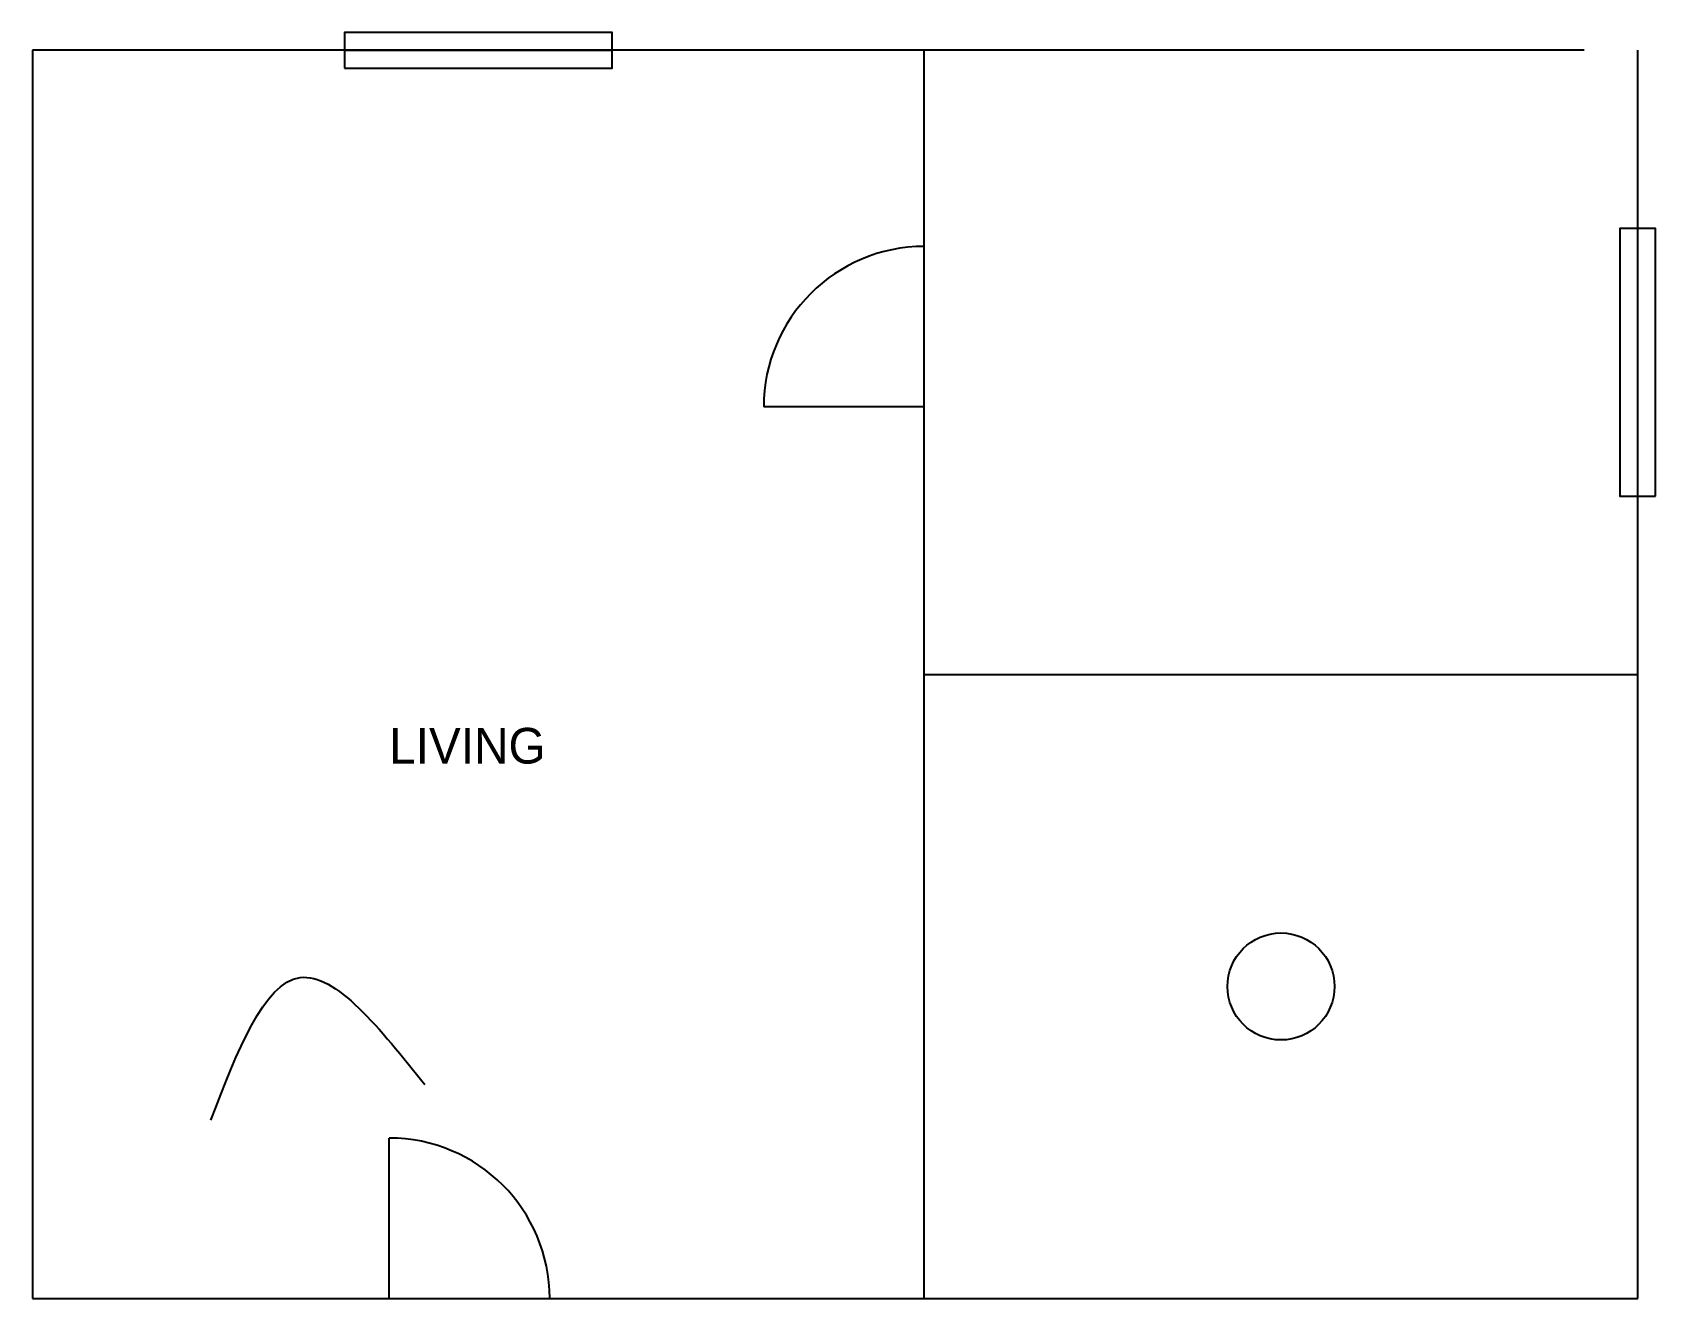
# Model space of a CAD drawing. Header units: millimetres. Extents: x 0 to 9100, y 0 to 7100.
import ezdxf

# ---------------------------------------------------------------- set-up
doc = ezdxf.new("R2010")
doc.units = ezdxf.units.MM
for name, color, linetype in [('A-ANNO', 7, 'Continuous'), ('A-DOOR', 7, 'Continuous'), ('A-FURN', 7, 'Continuous'), ('A-GLAZ', 7, 'Continuous'), ('A-WALL', 7, 'Continuous')]:
    doc.layers.add(name, color=color, linetype=linetype)

# ---------------------------------------------------------------- blocks, each defined once
blk = doc.blocks.new('DOOR_900')
blk.add_line((0, 0), (0, 900))
blk.add_arc((0, 0), 900, 0, 90)
blk = doc.blocks.new('WINDOW_1500')
blk.add_line((0, 0), (1500, 0))
blk.add_lwpolyline([(0, -100), (1500, -100), (1500, 100), (0, 100)], close=True)

msp = doc.modelspace()

# ---------------------------------------------------------------- linework, layer by layer
at = {"layer": 'A-FURN'}
msp.add_circle((7000, 1750), 300, dxfattribs=at)
msp.add_spline([(1000, 1000), (1500, 1800), (2200, 1200)], degree=3, dxfattribs=at)
at = {"layer": 'A-WALL'}
for p, q in [((8700, 7000), (0, 7000)), ((0, 7000), (0, 0)), ((5000, 0), (5000, 7000)), ((9000, 0), (9000, 7000)), ((5000, 3500), (9000, 3500)), ((0, 0), (9000, 0))]:
    msp.add_line(p, q, dxfattribs=at)

# ---------------------------------------------------------------- block references
at = {"layer": 'A-DOOR', "rotation": 90}
msp.add_blockref('DOOR_900', (5000, 5000), dxfattribs=at)
at = {"layer": 'A-DOOR'}
msp.add_blockref('DOOR_900', (2000, 0), dxfattribs=at)
at = {"layer": 'A-GLAZ'}
msp.add_blockref('WINDOW_1500', (1750, 7000), dxfattribs=at)
at = {"layer": 'A-GLAZ', "rotation": 90}
msp.add_blockref('WINDOW_1500', (9000, 4500), dxfattribs=at)

# ---------------------------------------------------------------- texts
at = {"layer": 'A-ANNO'}
msp.add_text('LIVING', height=200, dxfattribs=at).set_placement((2000, 3000))

doc.saveas('drawing.dxf')
